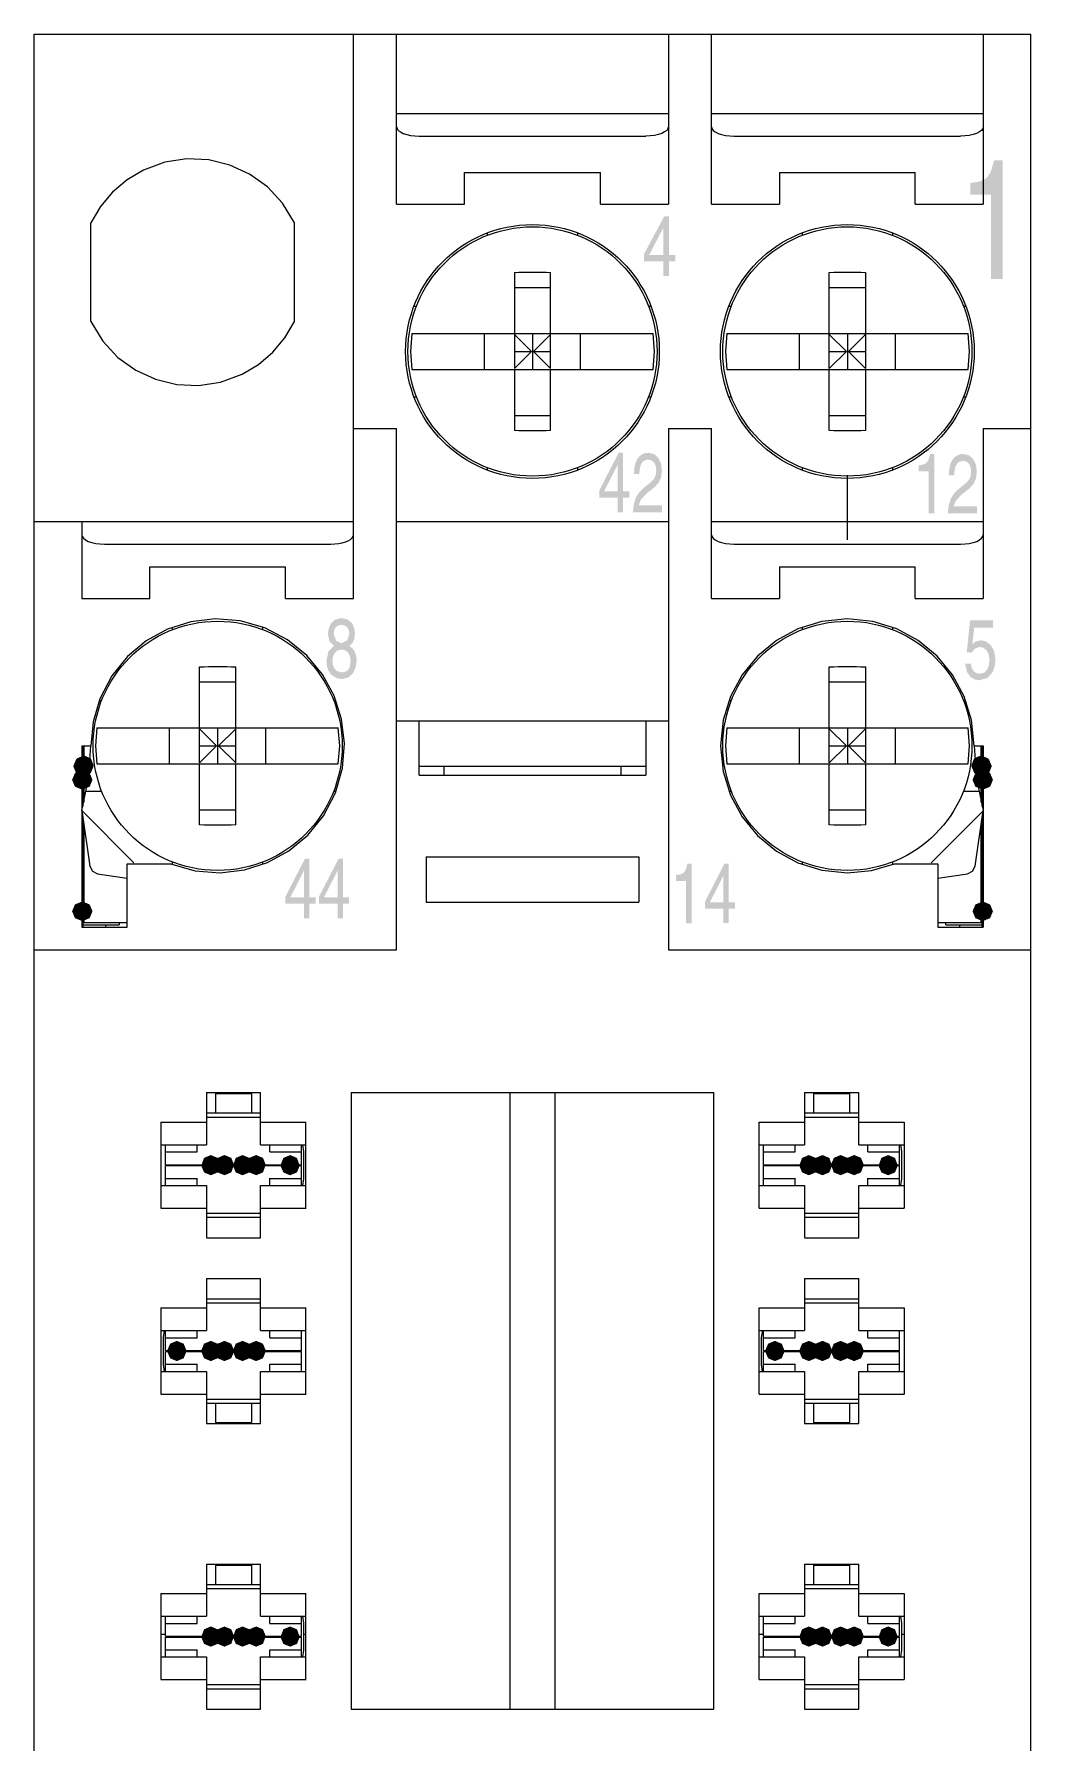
# Model space of a CAD drawing. Header units: inches. Extents: x 567.7 to 589.7, y -8.6 to 65.8.
# Drawn here: x 567.73 to 589.73, y 28.15 to 65.84 of the extents above; entities that cross this region are included whole.
import ezdxf

# ---------------------------------------------------------------- set-up
doc = ezdxf.new("R2010")
doc.units = ezdxf.units.IN
doc.header["$MEASUREMENT"] = 0

msp = doc.modelspace()

# ---------------------------------------------------------------- hatches: boundary and pattern name
h = msp.add_hatch(color=7)
h.dxf.hatch_style = 2
h.paths.add_polyline_path([(589.111, 60.437), (588.85, 60.437), (588.85, 62.298), (588.395, 62.298), (588.395, 62.558), (588.6, 62.589), (588.748, 62.659), (588.85, 62.803), (588.92, 63.058), (589.111, 63.058)])
h = msp.add_hatch(color=7)
h.paths.add_polyline_path([(581.306, 60.971), (581.619, 60.971), (581.619, 61.566)])
h.paths.add_polyline_path([(581.742, 60.828), (581.742, 60.51), (581.619, 60.51), (581.619, 60.828), (581.193, 60.828), (581.193, 60.989), (581.64, 61.821), (581.742, 61.821), (581.742, 60.971), (581.884, 60.971), (581.884, 60.828)])
h = msp.add_hatch(color=7)
h.paths.add_polyline_path([(580.314, 55.756), (580.615, 55.756), (580.615, 56.351)])
h.paths.add_polyline_path([(580.732, 55.615), (580.732, 55.295), (580.615, 55.295), (580.615, 55.615), (580.206, 55.615), (580.206, 55.775), (580.635, 56.607), (580.732, 56.607), (580.732, 55.756), (580.869, 55.756), (580.869, 55.615)])
h = msp.add_hatch(color=7)
h.dxf.hatch_style = 2
h.paths.add_polyline_path([(580.972, 56.136), (580.982, 56.279), (581.009, 56.39), (581.048, 56.473), (581.097, 56.532), (581.15, 56.57), (581.203, 56.593), (581.254, 56.604), (581.297, 56.606), (581.411, 56.579), (581.504, 56.502), (581.567, 56.379), (581.59, 56.215), (581.57, 56.062), (581.517, 55.947), (581.437, 55.856), (581.339, 55.777), (581.241, 55.702), (581.115, 55.558), (581.08, 55.45), (581.59, 55.45), (581.59, 55.296), (580.949, 55.296), (580.968, 55.477), (581.014, 55.619), (581.082, 55.729), (581.168, 55.815), (581.293, 55.917), (581.362, 55.974), (581.416, 56.035), (581.452, 56.113), (581.464, 56.222), (581.455, 56.303), (581.423, 56.38), (581.366, 56.436), (581.279, 56.459), (581.175, 56.421), (581.119, 56.332), (581.096, 56.225), (581.09, 56.136)])
h = msp.add_hatch(color=7)
h.dxf.hatch_style = 2
h.paths.add_polyline_path([(587.601, 55.27), (587.476, 55.27), (587.476, 56.2), (587.258, 56.2), (587.258, 56.33), (587.356, 56.346), (587.427, 56.381), (587.476, 56.453), (587.509, 56.581), (587.601, 56.581)])
h = msp.add_hatch(color=7)
h.dxf.hatch_style = 2
h.paths.add_polyline_path([(587.923, 56.11), (587.933, 56.253), (587.959, 56.364), (587.999, 56.447), (588.047, 56.506), (588.1, 56.544), (588.154, 56.567), (588.204, 56.578), (588.248, 56.58), (588.362, 56.553), (588.455, 56.476), (588.518, 56.353), (588.541, 56.188), (588.521, 56.036), (588.468, 55.921), (588.388, 55.83), (588.29, 55.751), (588.193, 55.675), (588.066, 55.532), (588.031, 55.424), (588.541, 55.424), (588.541, 55.27), (587.899, 55.27), (587.919, 55.451), (587.965, 55.593), (588.033, 55.703), (588.119, 55.789), (588.243, 55.891), (588.312, 55.948), (588.367, 56.009), (588.402, 56.087), (588.415, 56.195), (588.406, 56.277), (588.374, 56.353), (588.317, 56.41), (588.23, 56.433), (588.126, 56.395), (588.07, 56.306), (588.047, 56.199), (588.041, 56.11)])
h = msp.add_hatch(color=7)
h.paths.add_polyline_path([(574.689, 52.617), (574.681, 52.682), (574.651, 52.745), (574.595, 52.793), (574.507, 52.813), (574.426, 52.792), (574.377, 52.741), (574.352, 52.675), (574.345, 52.607), (574.397, 52.46), (574.516, 52.406), (574.642, 52.467)])
h.paths.add_polyline_path([(574.316, 52.022), (574.325, 51.938), (574.356, 51.853), (574.42, 51.788), (574.524, 51.762), (574.592, 51.771), (574.655, 51.808), (574.701, 51.884), (574.719, 52.01), (574.703, 52.124), (574.659, 52.203), (574.595, 52.25), (574.516, 52.265), (574.427, 52.244), (574.365, 52.189), (574.328, 52.111)])
h.paths.add_polyline_path([(574.69, 52.347), (574.771, 52.279), (574.82, 52.196), (574.844, 52.109), (574.85, 52.028), (574.831, 51.875), (574.771, 51.742), (574.668, 51.649), (574.52, 51.614), (574.411, 51.633), (574.285, 51.714), (574.227, 51.799), (574.197, 51.886), (574.186, 51.965), (574.185, 52.026), (574.229, 52.224), (574.351, 52.345), (574.253, 52.442), (574.218, 52.6), (574.231, 52.714), (574.278, 52.831), (574.369, 52.923), (574.514, 52.96), (574.652, 52.929), (574.745, 52.849), (574.798, 52.74), (574.814, 52.622), (574.801, 52.504), (574.768, 52.425), (574.728, 52.376)])
h = msp.add_hatch(color=7)
h.dxf.hatch_style = 2
h.paths.add_polyline_path([(588.441, 52.387), (588.519, 52.444), (588.63, 52.47), (588.747, 52.442), (588.85, 52.361), (588.923, 52.23), (588.951, 52.05), (588.939, 51.917), (588.889, 51.765), (588.781, 51.641), (588.597, 51.589), (588.497, 51.604), (588.4, 51.66), (588.323, 51.771), (588.282, 51.951), (588.408, 51.951), (588.43, 51.852), (588.475, 51.784), (588.538, 51.744), (588.615, 51.731), (588.7, 51.755), (588.765, 51.82), (588.806, 51.915), (588.82, 52.031), (588.803, 52.156), (588.757, 52.247), (588.688, 52.303), (588.604, 52.322), (588.504, 52.289), (588.423, 52.197), (588.318, 52.205), (588.391, 52.908), (588.896, 52.908), (588.896, 52.747), (588.483, 52.747)])
h = msp.add_hatch(color=7)
h.dxf.hatch_style = 2
h.paths.add_polyline_path([(568.958, 49.54), (568.807, 49.478), (568.657, 49.54), (568.594, 49.691), (568.657, 49.842), (568.682, 49.867), (568.832, 49.929), (568.983, 49.867), (569.045, 49.716), (568.983, 49.565)])
h = msp.add_hatch(color=7)
h.dxf.hatch_style = 2
h.paths.add_polyline_path([(568.807, 49.478), (568.657, 49.54), (568.594, 49.691), (568.657, 49.841), (568.807, 49.904), (568.832, 49.904), (568.983, 49.841), (569.045, 49.691), (568.983, 49.54), (568.832, 49.478)])
h = msp.add_hatch(color=7)
h.dxf.hatch_style = 2
h.paths.add_polyline_path([(588.482, 49.565), (588.42, 49.716), (588.482, 49.867), (588.633, 49.929), (588.784, 49.867), (588.809, 49.842), (588.871, 49.691), (588.809, 49.54), (588.658, 49.478), (588.507, 49.54)])
h = msp.add_hatch(color=7)
h.dxf.hatch_style = 2
h.paths.add_polyline_path([(588.633, 49.478), (588.483, 49.54), (588.42, 49.691), (588.483, 49.841), (588.633, 49.904), (588.658, 49.904), (588.809, 49.841), (588.871, 49.691), (588.809, 49.54), (588.658, 49.478)])
h = msp.add_hatch(color=7)
h.dxf.hatch_style = 2
h.paths.add_polyline_path([(568.782, 49.178), (568.632, 49.24), (568.569, 49.391), (568.632, 49.541), (568.782, 49.604), (568.807, 49.604), (568.958, 49.541), (569.02, 49.391), (568.958, 49.24), (568.807, 49.178)])
h = msp.add_hatch(color=7)
h.dxf.hatch_style = 2
h.paths.add_polyline_path([(588.658, 49.178), (588.508, 49.24), (588.445, 49.391), (588.508, 49.541), (588.658, 49.604), (588.683, 49.604), (588.834, 49.541), (588.896, 49.391), (588.834, 49.24), (588.683, 49.178)])
h = msp.add_hatch(color=7)
h.paths.add_polyline_path([(573.388, 46.799), (573.689, 46.799), (573.689, 47.394)])
h.paths.add_polyline_path([(573.806, 46.658), (573.806, 46.339), (573.689, 46.339), (573.689, 46.658), (573.28, 46.658), (573.28, 46.817), (573.709, 47.649), (573.806, 47.649), (573.806, 46.799), (573.943, 46.799), (573.943, 46.658)])
h = msp.add_hatch(color=7)
h.paths.add_polyline_path([(574.13, 46.799), (574.431, 46.799), (574.431, 47.394)])
h.paths.add_polyline_path([(574.548, 46.658), (574.548, 46.339), (574.431, 46.339), (574.431, 46.658), (574.022, 46.658), (574.022, 46.817), (574.451, 47.649), (574.548, 47.649), (574.548, 46.799), (574.685, 46.799), (574.685, 46.658)])
h = msp.add_hatch(color=7)
h.dxf.hatch_style = 2
h.paths.add_polyline_path([(582.244, 46.228), (582.118, 46.228), (582.118, 47.159), (581.9, 47.159), (581.9, 47.289), (581.998, 47.305), (582.069, 47.34), (582.118, 47.412), (582.152, 47.539), (582.244, 47.539)])
h = msp.add_hatch(color=7)
h.paths.add_polyline_path([(582.648, 46.689), (582.948, 46.689), (582.948, 47.284)])
h.paths.add_polyline_path([(583.066, 46.547), (583.066, 46.229), (582.948, 46.229), (582.948, 46.547), (582.54, 46.547), (582.54, 46.707), (582.969, 47.539), (583.066, 47.539), (583.066, 46.689), (583.203, 46.689), (583.203, 46.547)])
h = msp.add_hatch(color=7)
h.dxf.hatch_style = 2
h.paths.add_polyline_path([(568.782, 46.278), (568.632, 46.34), (568.569, 46.491), (568.632, 46.641), (568.782, 46.704), (568.807, 46.704), (568.958, 46.641), (569.02, 46.491), (568.958, 46.34), (568.807, 46.278)])
h = msp.add_hatch(color=7)
h.dxf.hatch_style = 2
h.paths.add_polyline_path([(588.658, 46.278), (588.508, 46.34), (588.445, 46.491), (588.508, 46.641), (588.658, 46.704), (588.683, 46.704), (588.834, 46.641), (588.896, 46.491), (588.834, 46.34), (588.683, 46.278)])
h = msp.add_hatch(color=7)
h.dxf.hatch_style = 2
h.paths.add_polyline_path([(571.845, 40.88), (571.783, 40.73), (571.632, 40.667), (571.482, 40.73), (571.419, 40.88), (571.482, 41.05), (571.632, 41.113), (571.783, 41.05)])
h = msp.add_hatch(color=7)
h.dxf.hatch_style = 2
h.paths.add_polyline_path([(571.72, 40.9), (571.782, 41.051), (571.933, 41.114), (572.083, 41.051), (572.146, 40.9), (572.083, 40.73), (571.933, 40.668), (571.782, 40.73)])
h = msp.add_hatch(color=7)
h.dxf.hatch_style = 2
h.paths.add_polyline_path([(572.545, 40.88), (572.483, 40.73), (572.332, 40.667), (572.182, 40.73), (572.119, 40.88), (572.182, 41.05), (572.332, 41.113), (572.483, 41.05)])
h = msp.add_hatch(color=7)
h.dxf.hatch_style = 2
h.paths.add_polyline_path([(572.419, 40.9), (572.482, 41.051), (572.632, 41.114), (572.783, 41.051), (572.845, 40.9), (572.783, 40.73), (572.632, 40.668), (572.482, 40.73)])
h = msp.add_hatch(color=7)
h.dxf.hatch_style = 2
h.paths.add_polyline_path([(573.595, 40.88), (573.533, 40.73), (573.382, 40.667), (573.232, 40.73), (573.169, 40.88), (573.232, 41.05), (573.382, 41.113), (573.533, 41.05)])
h = msp.add_hatch(color=7)
h.dxf.hatch_style = 2
h.paths.add_polyline_path([(585.046, 40.88), (584.984, 40.73), (584.833, 40.667), (584.682, 40.73), (584.62, 40.88), (584.682, 41.05), (584.833, 41.113), (584.984, 41.05)])
h = msp.add_hatch(color=7)
h.dxf.hatch_style = 2
h.paths.add_polyline_path([(585.346, 40.88), (585.284, 40.73), (585.133, 40.667), (584.983, 40.73), (584.92, 40.88), (584.983, 41.05), (585.133, 41.113), (585.284, 41.05)])
h = msp.add_hatch(color=7)
h.dxf.hatch_style = 2
h.paths.add_polyline_path([(585.32, 40.9), (585.383, 41.051), (585.533, 41.114), (585.684, 41.051), (585.746, 40.9), (585.684, 40.73), (585.533, 40.668), (585.383, 40.73)])
h = msp.add_hatch(color=7)
h.dxf.hatch_style = 2
h.paths.add_polyline_path([(585.62, 40.9), (585.683, 41.051), (585.833, 41.114), (585.984, 41.051), (586.046, 40.9), (585.984, 40.73), (585.833, 40.668), (585.683, 40.73)])
h = msp.add_hatch(color=7)
h.dxf.hatch_style = 2
h.paths.add_polyline_path([(586.796, 40.88), (586.734, 40.73), (586.583, 40.667), (586.433, 40.73), (586.37, 40.88), (586.433, 41.05), (586.583, 41.113), (586.734, 41.05)])
h = msp.add_hatch(color=7)
h.dxf.hatch_style = 2
h.paths.add_polyline_path([(570.669, 36.801), (570.732, 36.951), (570.882, 37.014), (571.033, 36.951), (571.095, 36.801), (571.095, 36.78), (571.033, 36.629), (570.882, 36.567), (570.732, 36.629), (570.669, 36.78)])
h = msp.add_hatch(color=7)
h.dxf.hatch_style = 2
h.paths.add_polyline_path([(571.845, 36.78), (571.783, 36.63), (571.632, 36.567), (571.482, 36.63), (571.419, 36.78), (571.419, 36.801), (571.482, 36.952), (571.632, 37.014), (571.783, 36.952), (571.845, 36.801)])
h = msp.add_hatch(color=7)
h.dxf.hatch_style = 2
h.paths.add_polyline_path([(571.72, 36.801), (571.782, 36.951), (571.933, 37.014), (572.083, 36.951), (572.146, 36.801), (572.146, 36.78), (572.083, 36.629), (571.933, 36.567), (571.782, 36.629), (571.72, 36.78)])
h = msp.add_hatch(color=7)
h.dxf.hatch_style = 2
h.paths.add_polyline_path([(572.545, 36.78), (572.483, 36.63), (572.332, 36.567), (572.182, 36.63), (572.119, 36.78), (572.119, 36.801), (572.182, 36.952), (572.332, 37.014), (572.483, 36.952), (572.545, 36.801)])
h = msp.add_hatch(color=7)
h.dxf.hatch_style = 2
h.paths.add_polyline_path([(572.419, 36.801), (572.482, 36.951), (572.632, 37.014), (572.783, 36.951), (572.845, 36.801), (572.845, 36.78), (572.783, 36.629), (572.632, 36.567), (572.482, 36.629), (572.419, 36.78)])
h = msp.add_hatch(color=7)
h.dxf.hatch_style = 2
h.paths.add_polyline_path([(583.869, 36.801), (583.932, 36.951), (584.082, 37.014), (584.233, 36.951), (584.296, 36.801), (584.296, 36.78), (584.233, 36.629), (584.082, 36.567), (583.932, 36.629), (583.869, 36.78)])
h = msp.add_hatch(color=7)
h.dxf.hatch_style = 2
h.paths.add_polyline_path([(585.046, 36.78), (584.984, 36.63), (584.833, 36.567), (584.682, 36.63), (584.62, 36.78), (584.62, 36.801), (584.682, 36.952), (584.833, 37.014), (584.984, 36.952), (585.046, 36.801)])
h = msp.add_hatch(color=7)
h.dxf.hatch_style = 2
h.paths.add_polyline_path([(585.346, 36.78), (585.284, 36.63), (585.133, 36.567), (584.983, 36.63), (584.92, 36.78), (584.92, 36.801), (584.983, 36.952), (585.133, 37.014), (585.284, 36.952), (585.346, 36.801)])
h = msp.add_hatch(color=7)
h.dxf.hatch_style = 2
h.paths.add_polyline_path([(585.32, 36.801), (585.383, 36.951), (585.533, 37.014), (585.684, 36.951), (585.746, 36.801), (585.746, 36.78), (585.684, 36.629), (585.533, 36.567), (585.383, 36.629), (585.32, 36.78)])
h = msp.add_hatch(color=7)
h.dxf.hatch_style = 2
h.paths.add_polyline_path([(585.62, 36.801), (585.683, 36.951), (585.833, 37.014), (585.984, 36.951), (586.046, 36.801), (586.046, 36.78), (585.984, 36.629), (585.833, 36.567), (585.683, 36.629), (585.62, 36.78)])
h = msp.add_hatch(color=7)
h.dxf.hatch_style = 2
h.paths.add_polyline_path([(571.845, 30.48), (571.783, 30.329), (571.632, 30.267), (571.482, 30.329), (571.419, 30.48), (571.482, 30.65), (571.632, 30.713), (571.783, 30.65)])
h = msp.add_hatch(color=7)
h.dxf.hatch_style = 2
h.paths.add_polyline_path([(571.72, 30.5), (571.782, 30.651), (571.933, 30.713), (572.083, 30.651), (572.146, 30.5), (572.083, 30.33), (571.933, 30.267), (571.782, 30.33)])
h = msp.add_hatch(color=7)
h.dxf.hatch_style = 2
h.paths.add_polyline_path([(572.545, 30.48), (572.483, 30.329), (572.332, 30.267), (572.182, 30.329), (572.119, 30.48), (572.182, 30.65), (572.332, 30.713), (572.483, 30.65)])
h = msp.add_hatch(color=7)
h.dxf.hatch_style = 2
h.paths.add_polyline_path([(572.419, 30.5), (572.482, 30.651), (572.632, 30.713), (572.783, 30.651), (572.845, 30.5), (572.783, 30.33), (572.632, 30.267), (572.482, 30.33)])
h = msp.add_hatch(color=7)
h.dxf.hatch_style = 2
h.paths.add_polyline_path([(573.595, 30.48), (573.533, 30.329), (573.382, 30.267), (573.232, 30.329), (573.169, 30.48), (573.232, 30.65), (573.382, 30.713), (573.533, 30.65)])
h = msp.add_hatch(color=7)
h.dxf.hatch_style = 2
h.paths.add_polyline_path([(585.046, 30.48), (584.984, 30.329), (584.833, 30.267), (584.682, 30.329), (584.62, 30.48), (584.682, 30.65), (584.833, 30.713), (584.984, 30.65)])
h = msp.add_hatch(color=7)
h.dxf.hatch_style = 2
h.paths.add_polyline_path([(585.346, 30.48), (585.284, 30.329), (585.133, 30.267), (584.983, 30.329), (584.92, 30.48), (584.983, 30.65), (585.133, 30.713), (585.284, 30.65)])
h = msp.add_hatch(color=7)
h.dxf.hatch_style = 2
h.paths.add_polyline_path([(585.32, 30.5), (585.383, 30.651), (585.533, 30.713), (585.684, 30.651), (585.746, 30.5), (585.684, 30.33), (585.533, 30.267), (585.383, 30.33)])
h = msp.add_hatch(color=7)
h.dxf.hatch_style = 2
h.paths.add_polyline_path([(585.62, 30.5), (585.683, 30.651), (585.833, 30.713), (585.984, 30.651), (586.046, 30.5), (585.984, 30.33), (585.833, 30.267), (585.683, 30.33)])
h = msp.add_hatch(color=7)
h.dxf.hatch_style = 2
h.paths.add_polyline_path([(586.796, 30.48), (586.734, 30.329), (586.583, 30.267), (586.433, 30.329), (586.37, 30.48), (586.433, 30.65), (586.583, 30.713), (586.734, 30.65)])

# ---------------------------------------------------------------- linework, layer by layer
at = {"color": 7, "lineweight": 0}
for points in [[(567.732, 65.841), (589.732, 65.841)], [(567.732, -3.661), (567.732, 65.841)], [(574.782, 53.391), (574.782, 65.841)], [(575.732, 62.091), (575.732, 65.841)], [(581.732, 65.841), (581.732, 62.091)], [(582.682, 62.091), (582.682, 65.841)], [(588.683, 65.841), (588.683, 62.091)], [(589.732, -3.661), (589.732, 65.841)], [(575.732, 64.091), (581.732, 64.091)], [(582.682, 64.091), (588.683, 64.091)], [(575.732, 63.799), (575.743, 63.758), (575.77, 63.719), (575.817, 63.684), (575.879, 63.652), (575.955, 63.626), (576.041, 63.607), (576.135, 63.596), (576.232, 63.591)], [(581.732, 63.799), (581.723, 63.758), (581.695, 63.719), (581.648, 63.684), (581.587, 63.652), (581.51, 63.626), (581.424, 63.607), (581.329, 63.596), (581.233, 63.591)], [(582.682, 63.799), (582.693, 63.758), (582.72, 63.719), (582.768, 63.684), (582.829, 63.652), (582.905, 63.626), (582.991, 63.607), (583.086, 63.596), (583.183, 63.591)], [(588.683, 63.799), (588.673, 63.758), (588.645, 63.719), (588.598, 63.684), (588.536, 63.652), (588.461, 63.626), (588.374, 63.607), (588.28, 63.596), (588.183, 63.591)], [(576.232, 63.591), (581.232, 63.591)], [(583.183, 63.591), (588.183, 63.591)], [(573.482, 61.681), (573.217, 62.112), (572.881, 62.471), (572.489, 62.753), (572.053, 62.953), (571.587, 63.067), (571.104, 63.089), (570.618, 63.015), (570.143, 62.842), (569.782, 62.628), (569.465, 62.359), (569.196, 62.041), (568.983, 61.681)], [(577.233, 62.791), (580.233, 62.791)], [(577.233, 62.091), (577.233, 62.791)], [(580.233, 62.091), (580.233, 62.791)], [(584.182, 62.791), (584.182, 62.091)], [(584.182, 62.791), (587.182, 62.791)], [(587.182, 62.091), (587.182, 62.791)], [(575.732, 62.091), (577.233, 62.091)], [(580.233, 62.091), (581.733, 62.091)], [(582.682, 62.091), (584.183, 62.091)], [(587.182, 62.091), (588.683, 62.091)], [(568.982, 59.501), (568.982, 61.68)], [(573.482, 59.501), (573.482, 61.68)], [(577.732, 61.456), (577.732, 61.404)], [(579.732, 61.403), (579.732, 61.456)], [(584.683, 61.456), (584.683, 61.404)], [(586.683, 61.403), (586.683, 61.456)], [(578.332, 60.586), (578.432, 60.589), (578.532, 60.59), (578.633, 60.591), (578.732, 60.591), (578.833, 60.591), (578.932, 60.59), (579.032, 60.589), (579.132, 60.586)], [(578.332, 60.586), (578.332, 59.241)], [(579.132, 59.241), (579.132, 60.586)], [(585.283, 60.586), (585.383, 60.589), (585.482, 60.59), (585.583, 60.591), (585.682, 60.591), (585.783, 60.591), (585.883, 60.59), (585.983, 60.589), (586.083, 60.586)], [(585.283, 59.241), (585.283, 60.586)], [(586.083, 60.586), (586.083, 59.241)], [(578.332, 60.252), (579.132, 60.252)], [(585.283, 60.252), (586.083, 60.252)], [(576.117, 59.841), (576.17, 59.841)], [(581.294, 59.841), (581.349, 59.841)], [(583.067, 59.841), (583.12, 59.841)], [(588.245, 59.841), (588.297, 59.841)], [(568.982, 59.501), (569.248, 59.07), (569.583, 58.711), (569.976, 58.429), (570.412, 58.229), (570.878, 58.116), (571.361, 58.093), (571.846, 58.167), (572.322, 58.341), (572.682, 58.555), (573, 58.823), (573.269, 59.141), (573.482, 59.501)], [(576.069, 59.241), (576.039, 58.841), (576.069, 58.441)], [(576.069, 59.241), (581.396, 59.241)], [(577.671, 58.441), (577.671, 59.241)], [(578.332, 59.219), (578.332, 58.464)], [(578.332, 59.219), (578.71, 58.842)], [(578.732, 59.241), (578.732, 58.441)], [(578.755, 58.841), (579.132, 59.218)], [(579.132, 58.463), (579.132, 59.218)], [(579.793, 58.441), (579.793, 59.241)], [(581.396, 58.441), (581.426, 58.841), (581.396, 59.241)], [(583.019, 59.241), (582.989, 58.841), (583.019, 58.441)], [(583.019, 59.241), (588.346, 59.241)], [(584.622, 59.241), (584.622, 58.441)], [(585.283, 59.219), (585.66, 58.842)], [(585.283, 58.463), (585.283, 59.218)], [(585.682, 59.241), (585.682, 58.441)], [(585.705, 58.841), (586.083, 59.218)], [(586.083, 59.219), (586.083, 58.464)], [(586.744, 58.441), (586.744, 59.241)], [(588.346, 58.441), (588.377, 58.841), (588.346, 59.241)], [(578.332, 58.841), (578.71, 58.841)], [(578.332, 58.463), (578.71, 58.841)], [(578.755, 58.841), (579.132, 58.463)], [(578.755, 58.841), (579.132, 58.841)], [(585.283, 58.841), (585.66, 58.841)], [(585.283, 58.463), (585.66, 58.841)], [(585.705, 58.841), (586.083, 58.463)], [(585.705, 58.841), (586.083, 58.841)], [(576.069, 58.441), (581.396, 58.441)], [(578.332, 58.441), (578.332, 57.096)], [(579.132, 57.097), (579.132, 58.44)], [(583.019, 58.441), (588.346, 58.441)], [(585.283, 57.097), (585.283, 58.44)], [(586.083, 58.441), (586.083, 57.096)], [(576.117, 57.841), (576.17, 57.841)], [(581.294, 57.841), (581.349, 57.841)], [(583.067, 57.841), (583.12, 57.841)], [(588.245, 57.841), (588.297, 57.841)], [(578.332, 57.43), (579.132, 57.43)], [(585.283, 57.43), (586.083, 57.43)], [(574.782, 57.141), (575.732, 57.141)], [(575.732, 45.641), (575.732, 57.141)], [(579.132, 57.097), (579.032, 57.094), (578.933, 57.092), (578.833, 57.092), (578.732, 57.092), (578.632, 57.092), (578.533, 57.092), (578.433, 57.094), (578.333, 57.097)], [(581.732, 57.141), (582.682, 57.141)], [(581.732, 57.141), (581.732, 45.64)], [(582.682, 53.391), (582.682, 57.141)], [(586.083, 57.097), (585.983, 57.094), (585.883, 57.092), (585.783, 57.092), (585.682, 57.092), (585.583, 57.092), (585.483, 57.092), (585.384, 57.094), (585.284, 57.097)], [(588.683, 57.141), (589.732, 57.141)], [(588.683, 57.141), (588.683, 53.391)], [(577.732, 56.28), (577.732, 56.226)], [(579.732, 56.226), (579.732, 56.28)], [(584.683, 56.28), (584.683, 56.226)], [(586.683, 56.226), (586.683, 56.28)], [(585.682, 54.686), (585.682, 56.113)], [(567.732, 55.091), (574.783, 55.091)], [(568.782, 55.091), (568.782, 53.391)], [(575.732, 55.091), (581.732, 55.091)], [(582.682, 55.091), (588.683, 55.091)], [(568.782, 54.798), (568.792, 54.758), (568.82, 54.72), (568.867, 54.684), (568.928, 54.652), (569.005, 54.625), (569.092, 54.607), (569.185, 54.595), (569.282, 54.591)], [(574.282, 54.591), (574.37, 54.594), (574.454, 54.603), (574.533, 54.619), (574.604, 54.639), (574.666, 54.665), (574.716, 54.695), (574.752, 54.727), (574.775, 54.762), (574.782, 54.798)], [(582.682, 54.798), (582.693, 54.758), (582.72, 54.72), (582.768, 54.684), (582.829, 54.652), (582.905, 54.625), (582.991, 54.607), (583.086, 54.595), (583.183, 54.591)], [(588.183, 54.591), (588.28, 54.595), (588.374, 54.606), (588.46, 54.626), (588.537, 54.651), (588.598, 54.683), (588.645, 54.719), (588.673, 54.758), (588.683, 54.798)], [(569.282, 54.591), (574.282, 54.591)], [(583.183, 54.591), (588.183, 54.591)], [(570.282, 53.391), (570.282, 54.091)], [(570.282, 54.091), (573.282, 54.091)], [(573.282, 53.391), (573.282, 54.091)], [(584.182, 54.091), (584.182, 53.392)], [(584.182, 54.091), (587.182, 54.091)], [(587.182, 53.391), (587.182, 54.091)], [(568.782, 53.391), (570.283, 53.391)], [(573.282, 53.391), (574.783, 53.391)], [(582.682, 53.391), (584.183, 53.391)], [(587.182, 53.391), (588.683, 53.391)], [(570.743, 47.541), (571.288, 47.384), (571.837, 47.341), (572.374, 47.404), (572.886, 47.568), (573.357, 47.826), (573.774, 48.171), (574.121, 48.599), (574.384, 49.102), (574.54, 49.647), (574.583, 50.195), (574.519, 50.733), (574.355, 51.245), (574.097, 51.716), (573.752, 52.132), (573.324, 52.478), (572.822, 52.741), (572.277, 52.898), (571.728, 52.941), (571.191, 52.878), (570.679, 52.715), (570.208, 52.457), (569.791, 52.111), (569.445, 51.683), (569.182, 51.18), (569.033, 50.67), (568.982, 50.141)], [(588.483, 50.141), (588.426, 50.705), (588.263, 51.231), (588.005, 51.706), (587.663, 52.121), (587.248, 52.463), (586.772, 52.721), (586.247, 52.884), (585.682, 52.941), (585.118, 52.884), (584.592, 52.721), (584.117, 52.463), (583.702, 52.121), (583.36, 51.706), (583.102, 51.231), (582.939, 50.705), (582.882, 50.141), (582.939, 49.577), (583.102, 49.051), (583.36, 48.576), (583.702, 48.161), (584.117, 47.819), (584.592, 47.56), (585.118, 47.397), (585.682, 47.34), (586.212, 47.391), (586.722, 47.541)], [(570.782, 52.756), (570.782, 52.704)], [(572.782, 52.703), (572.782, 52.756)], [(584.683, 52.756), (584.683, 52.704)], [(586.683, 52.703), (586.683, 52.756)], [(571.382, 51.886), (571.482, 51.887), (571.582, 51.889), (571.682, 51.891), (571.782, 51.891), (571.882, 51.891), (571.983, 51.889), (572.082, 51.887), (572.182, 51.886)], [(571.382, 50.541), (571.382, 51.886)], [(572.182, 50.541), (572.182, 51.886)], [(585.283, 51.886), (585.383, 51.887), (585.482, 51.889), (585.583, 51.891), (585.682, 51.891), (585.783, 51.891), (585.883, 51.889), (585.983, 51.887), (586.083, 51.886)], [(585.283, 50.541), (585.283, 51.886)], [(586.083, 51.886), (586.083, 50.541)], [(571.382, 51.552), (572.182, 51.552)], [(585.283, 51.552), (586.083, 51.552)], [(569.167, 51.141), (569.221, 51.141)], [(574.344, 51.141), (574.397, 51.141)], [(583.067, 51.141), (583.12, 51.141)], [(588.245, 51.141), (588.297, 51.141)], [(569.119, 50.541), (569.089, 50.141), (569.119, 49.741)], [(569.119, 50.541), (574.446, 50.541)], [(570.721, 49.741), (570.721, 50.54)], [(571.382, 50.519), (571.76, 50.141)], [(571.382, 49.763), (571.382, 50.519)], [(571.782, 50.541), (571.782, 49.741)], [(571.805, 50.141), (572.182, 50.519)], [(572.182, 49.763), (572.182, 50.519)], [(572.843, 49.741), (572.843, 50.54)], [(574.446, 49.741), (574.476, 50.141), (574.446, 50.54)], [(575.732, 50.691), (581.732, 50.691)], [(576.232, 49.491), (576.232, 50.69)], [(581.233, 50.691), (581.233, 49.491)], [(583.019, 50.541), (582.989, 50.141), (583.019, 49.741)], [(583.019, 50.541), (588.346, 50.541)], [(584.622, 50.541), (584.622, 49.741)], [(585.283, 49.763), (585.283, 50.519)], [(585.283, 50.519), (585.66, 50.141)], [(585.682, 50.541), (585.682, 49.741)], [(585.705, 50.141), (586.083, 50.519)], [(586.083, 50.519), (586.083, 49.763)], [(586.744, 49.741), (586.744, 50.54)], [(588.346, 49.741), (588.377, 50.141), (588.346, 50.54)], [(568.782, 48.713), (568.932, 49.42), (568.982, 50.141)], [(568.782, 50.141), (568.782, 46.141)], [(568.782, 50.141), (568.982, 50.141)], [(568.807, 50.141), (568.807, 48.803)], [(568.832, 50.141), (568.832, 48.9)], [(571.382, 49.763), (571.76, 50.141)], [(571.382, 50.141), (571.76, 50.141)], [(571.805, 50.141), (572.182, 50.141)], [(571.805, 50.141), (572.182, 49.763)], [(585.283, 50.141), (585.66, 50.141)], [(585.283, 49.763), (585.66, 50.141)], [(585.705, 50.141), (586.083, 49.763)], [(585.705, 50.141), (586.083, 50.141)], [(588.483, 50.141), (588.533, 49.42), (588.683, 48.713)], [(588.483, 50.141), (588.683, 50.141)], [(588.633, 48.901), (588.633, 50.142)], [(588.658, 48.803), (588.658, 50.141)], [(588.683, 50.141), (588.683, 46.141)], [(569.119, 49.741), (574.446, 49.741)], [(571.382, 48.396), (571.382, 49.741)], [(572.182, 48.396), (572.182, 49.741)], [(576.232, 49.691), (581.232, 49.691)], [(576.232, 49.491), (581.232, 49.491)], [(576.782, 49.491), (576.782, 49.69)], [(580.682, 49.691), (580.682, 49.491)], [(583.019, 49.741), (588.346, 49.741)], [(585.283, 48.396), (585.283, 49.741)], [(586.083, 49.741), (586.083, 48.396)], [(568.885, 49.141), (569.221, 49.141)], [(574.344, 49.141), (574.397, 49.141)], [(583.067, 49.141), (583.12, 49.141)], [(588.245, 49.141), (588.58, 49.141)], [(568.782, 48.713), (569.935, 47.56)], [(568.782, 48.713), (568.96, 47.488)], [(571.382, 48.73), (572.182, 48.73)], [(585.283, 48.73), (586.083, 48.73)], [(587.531, 47.56), (588.684, 48.712)], [(588.504, 47.488), (588.683, 48.713)], [(568.807, 48.541), (568.807, 46.141)], [(568.832, 48.37), (568.832, 46.24)], [(572.182, 48.396), (572.082, 48.393), (571.983, 48.392), (571.882, 48.392), (571.782, 48.391), (571.682, 48.392), (571.583, 48.392), (571.483, 48.393), (571.383, 48.396)], [(586.083, 48.396), (585.983, 48.393), (585.883, 48.392), (585.783, 48.392), (585.682, 48.391), (585.583, 48.392), (585.483, 48.392), (585.384, 48.393), (585.284, 48.396)], [(588.633, 46.241), (588.633, 48.37)], [(588.658, 46.141), (588.658, 48.541)], [(569.782, 46.141), (569.782, 47.541)], [(569.782, 47.541), (570.743, 47.541)], [(570.782, 47.579), (570.782, 47.525)], [(572.782, 47.525), (572.782, 47.579)], [(576.382, 47.691), (581.082, 47.691)], [(576.382, 47.691), (576.382, 46.69)], [(581.082, 47.691), (581.082, 46.69)], [(584.683, 47.579), (584.683, 47.525)], [(586.683, 47.525), (586.683, 47.579)], [(586.722, 47.541), (587.683, 47.541)], [(587.683, 47.541), (587.683, 46.14)], [(568.961, 47.488), (569.017, 47.376), (569.13, 47.319)], [(569.13, 47.32), (569.783, 47.224)], [(587.682, 47.224), (588.336, 47.319)], [(588.336, 47.32), (588.448, 47.376), (588.503, 47.489)], [(576.382, 46.691), (581.082, 46.691)], [(568.782, 46.141), (569.783, 46.141)], [(568.807, 46.191), (569.607, 46.191)], [(568.832, 46.241), (569.782, 46.241)], [(569.307, 46.191), (569.307, 46.14)], [(569.607, 46.241), (569.607, 46.19)], [(587.683, 46.241), (588.633, 46.241)], [(587.683, 46.141), (588.683, 46.141)], [(587.858, 46.191), (587.858, 46.241)], [(587.858, 46.191), (588.658, 46.191)], [(588.158, 46.191), (588.158, 46.14)], [(567.732, 45.641), (575.732, 45.641)], [(581.732, 45.641), (589.732, 45.641)], [(571.533, 42.491), (572.732, 42.491)], [(571.533, 42.491), (571.533, 41.341)], [(571.732, 42.47), (571.732, 42.04)], [(571.732, 42.47), (572.532, 42.47)], [(572.533, 42.47), (572.533, 42.04)], [(572.732, 41.341), (572.732, 42.491)], [(574.732, 42.491), (582.733, 42.491)], [(574.732, 42.491), (574.732, 28.891)], [(578.232, 42.491), (578.232, 28.891)], [(579.232, 28.89), (579.232, 42.49)], [(582.733, 28.89), (582.733, 42.49)], [(584.733, 42.491), (584.733, 41.341)], [(584.733, 42.491), (585.933, 42.491)], [(584.933, 42.47), (585.732, 42.47)], [(584.933, 42.47), (584.933, 42.04)], [(585.732, 42.47), (585.732, 42.04)], [(585.933, 41.341), (585.933, 42.491)], [(571.533, 42.041), (572.732, 42.041)], [(571.533, 41.951), (572.732, 41.951)], [(584.733, 42.041), (585.933, 42.041)], [(584.733, 41.951), (585.933, 41.951)], [(570.532, 41.841), (570.532, 39.94)], [(570.532, 41.841), (571.533, 41.841)], [(572.732, 41.841), (573.733, 41.841)], [(573.732, 39.941), (573.732, 41.841)], [(583.733, 39.941), (583.733, 41.841)], [(583.733, 41.841), (584.733, 41.841)], [(585.933, 41.841), (586.933, 41.841)], [(586.933, 41.841), (586.933, 39.94)], [(570.532, 41.341), (571.533, 41.341)], [(570.632, 40.9), (570.632, 41.341)], [(570.632, 41.183), (571.333, 41.183)], [(571.333, 41.183), (571.333, 41.341)], [(572.732, 41.341), (573.733, 41.341)], [(572.932, 41.183), (572.932, 41.341)], [(572.932, 41.183), (573.632, 41.183)], [(573.632, 40.9), (573.632, 41.341)], [(573.682, 41.19), (573.66, 41.341)], [(573.682, 40.59), (573.682, 41.19)], [(583.733, 41.341), (584.733, 41.341)], [(583.832, 40.9), (583.832, 41.341)], [(583.832, 41.183), (584.532, 41.183)], [(584.532, 41.183), (584.532, 41.341)], [(585.933, 41.341), (586.933, 41.341)], [(586.133, 41.183), (586.133, 41.341)], [(586.133, 41.183), (586.833, 41.183)], [(586.833, 40.9), (586.833, 41.341)], [(586.883, 41.19), (586.86, 41.341)], [(586.883, 40.59), (586.883, 41.19)], [(570.632, 40.9), (573.632, 40.9)], [(570.632, 40.88), (573.632, 40.88)], [(570.632, 40.441), (570.632, 40.88)], [(573.632, 40.441), (573.632, 40.88)], [(583.832, 40.9), (586.834, 40.9)], [(583.832, 40.88), (586.834, 40.88)], [(583.832, 40.441), (583.832, 40.88)], [(586.833, 40.441), (586.833, 40.88)], [(570.532, 40.441), (571.533, 40.441)], [(570.632, 40.599), (571.333, 40.599)], [(571.333, 40.441), (571.333, 40.6)], [(571.533, 40.441), (571.533, 39.291)], [(572.732, 40.441), (573.733, 40.441)], [(572.732, 39.29), (572.732, 40.441)], [(572.932, 40.441), (572.932, 40.6)], [(572.932, 40.599), (573.632, 40.599)], [(573.66, 40.441), (573.682, 40.59)], [(583.733, 40.441), (584.733, 40.441)], [(583.832, 40.599), (584.532, 40.599)], [(584.532, 40.441), (584.532, 40.6)], [(584.733, 40.441), (584.733, 39.291)], [(585.933, 40.441), (586.933, 40.441)], [(585.933, 39.29), (585.933, 40.441)], [(586.133, 40.441), (586.133, 40.6)], [(586.133, 40.599), (586.833, 40.599)], [(586.86, 40.441), (586.883, 40.59)], [(570.532, 39.941), (571.533, 39.941)], [(571.533, 39.83), (572.732, 39.83)], [(571.533, 39.741), (572.732, 39.741)], [(572.732, 39.941), (573.733, 39.941)], [(583.733, 39.941), (584.733, 39.941)], [(584.733, 39.83), (585.933, 39.83)], [(584.733, 39.741), (585.933, 39.741)], [(585.933, 39.941), (586.933, 39.941)], [(571.533, 39.29), (572.732, 39.29)], [(584.733, 39.29), (585.933, 39.29)], [(571.533, 38.39), (572.732, 38.39)], [(571.533, 38.39), (571.533, 37.24)], [(572.732, 37.24), (572.732, 38.391)], [(584.733, 38.39), (585.933, 38.39)], [(584.733, 38.39), (584.733, 37.24)], [(585.933, 37.24), (585.933, 38.391)], [(570.532, 37.74), (571.533, 37.74)], [(570.532, 37.74), (570.532, 35.84)], [(571.533, 37.94), (572.732, 37.94)], [(571.533, 37.85), (572.732, 37.85)], [(572.732, 37.74), (573.733, 37.74)], [(573.732, 35.84), (573.732, 37.741)], [(583.733, 35.84), (583.733, 37.741)], [(583.733, 37.74), (584.733, 37.74)], [(584.733, 37.94), (585.933, 37.94)], [(584.733, 37.85), (585.933, 37.85)], [(585.933, 37.74), (586.933, 37.74)], [(586.933, 37.74), (586.933, 35.84)], [(570.532, 37.24), (571.533, 37.24)], [(570.605, 37.24), (570.582, 37.09)], [(570.582, 37.09), (570.582, 36.491)], [(570.632, 36.801), (570.632, 37.24)], [(570.632, 37.082), (571.333, 37.082)], [(571.333, 37.082), (571.333, 37.241)], [(572.732, 37.24), (573.733, 37.24)], [(572.932, 37.082), (572.932, 37.241)], [(572.932, 37.082), (573.632, 37.082)], [(573.632, 36.801), (573.632, 37.24)], [(583.733, 37.24), (584.733, 37.24)], [(583.806, 37.24), (583.783, 37.09)], [(583.783, 37.09), (583.783, 36.491)], [(583.832, 36.801), (583.832, 37.24)], [(583.832, 37.082), (584.532, 37.082)], [(584.532, 37.082), (584.532, 37.241)], [(585.933, 37.24), (586.933, 37.24)], [(586.133, 37.082), (586.133, 37.241)], [(586.133, 37.082), (586.833, 37.082)], [(586.833, 36.801), (586.833, 37.24)], [(570.632, 36.801), (573.632, 36.801)], [(570.632, 36.34), (570.632, 36.781)], [(570.632, 36.78), (573.632, 36.78)], [(573.632, 36.34), (573.632, 36.781)], [(583.832, 36.801), (586.834, 36.801)], [(583.832, 36.34), (583.832, 36.781)], [(583.832, 36.78), (586.834, 36.78)], [(586.833, 36.34), (586.833, 36.781)], [(570.532, 36.34), (571.533, 36.34)], [(570.582, 36.49), (570.605, 36.34)], [(570.632, 36.499), (571.333, 36.499)], [(571.333, 36.34), (571.333, 36.499)], [(571.533, 36.34), (571.533, 35.19)], [(572.732, 35.19), (572.732, 36.341)], [(572.732, 36.34), (573.733, 36.34)], [(572.932, 36.34), (572.932, 36.499)], [(572.932, 36.499), (573.632, 36.499)], [(583.733, 36.34), (584.733, 36.34)], [(583.783, 36.49), (583.805, 36.34)], [(583.832, 36.499), (584.532, 36.499)], [(584.532, 36.34), (584.532, 36.499)], [(584.733, 36.34), (584.733, 35.19)], [(585.933, 35.19), (585.933, 36.341)], [(585.933, 36.34), (586.933, 36.34)], [(586.133, 36.34), (586.133, 36.499)], [(586.133, 36.499), (586.833, 36.499)], [(570.532, 35.84), (571.533, 35.84)], [(572.732, 35.84), (573.733, 35.84)], [(583.733, 35.84), (584.733, 35.84)], [(585.933, 35.84), (586.933, 35.84)], [(571.533, 35.731), (572.732, 35.731)], [(571.533, 35.64), (572.732, 35.64)], [(571.732, 35.64), (571.732, 35.212)], [(572.533, 35.64), (572.533, 35.212)], [(584.733, 35.731), (585.933, 35.731)], [(584.733, 35.64), (585.933, 35.64)], [(584.933, 35.64), (584.933, 35.212)], [(585.732, 35.64), (585.732, 35.212)], [(571.533, 35.19), (572.732, 35.19)], [(571.732, 35.212), (572.532, 35.212)], [(584.733, 35.19), (585.933, 35.19)], [(584.933, 35.212), (585.732, 35.212)], [(571.533, 32.09), (571.533, 30.94)], [(571.533, 32.09), (572.732, 32.09)], [(571.732, 32.069), (571.732, 31.641)], [(571.732, 32.069), (572.532, 32.069)], [(572.533, 32.069), (572.533, 31.641)], [(572.732, 30.94), (572.732, 32.091)], [(584.733, 32.09), (585.933, 32.09)], [(584.733, 32.09), (584.733, 30.94)], [(584.933, 32.069), (585.732, 32.069)], [(584.933, 32.069), (584.933, 31.641)], [(585.732, 32.069), (585.732, 31.641)], [(585.933, 30.94), (585.933, 32.091)], [(570.532, 31.44), (570.532, 29.54)], [(570.532, 31.44), (571.533, 31.44)], [(571.533, 31.64), (572.732, 31.64)], [(571.533, 31.55), (572.732, 31.55)], [(572.732, 31.44), (573.733, 31.44)], [(573.732, 29.54), (573.732, 31.441)], [(583.733, 29.54), (583.733, 31.441)], [(583.733, 31.44), (584.733, 31.44)], [(584.733, 31.64), (585.933, 31.64)], [(584.733, 31.55), (585.933, 31.55)], [(585.933, 31.44), (586.933, 31.44)], [(586.933, 31.44), (586.933, 29.54)], [(570.532, 30.94), (571.533, 30.94)], [(570.632, 30.5), (570.632, 30.94)], [(571.333, 30.782), (571.333, 30.941)], [(572.732, 30.94), (573.733, 30.94)], [(572.932, 30.782), (572.932, 30.941)], [(573.632, 30.5), (573.632, 30.94)], [(573.682, 30.79), (573.66, 30.941)], [(583.733, 30.94), (584.733, 30.94)], [(583.832, 30.5), (583.832, 30.94)], [(584.532, 30.782), (584.532, 30.941)], [(585.933, 30.94), (586.933, 30.94)], [(586.133, 30.782), (586.133, 30.941)], [(586.833, 30.5), (586.833, 30.94)], [(586.883, 30.79), (586.86, 30.941)], [(570.532, 30.54), (570.632, 30.54)], [(570.632, 30.782), (571.333, 30.782)], [(572.932, 30.782), (573.632, 30.782)], [(573.682, 30.19), (573.682, 30.79)], [(573.682, 30.54), (573.733, 30.54)], [(583.733, 30.54), (583.832, 30.54)], [(583.832, 30.782), (584.532, 30.782)], [(586.133, 30.782), (586.833, 30.782)], [(586.883, 30.19), (586.883, 30.79)], [(586.883, 30.54), (586.934, 30.54)], [(570.632, 30.5), (573.632, 30.5)], [(570.632, 30.48), (573.632, 30.48)], [(570.632, 30.04), (570.632, 30.48)], [(570.632, 30.199), (571.333, 30.199)], [(571.333, 30.04), (571.333, 30.199)], [(572.932, 30.04), (572.932, 30.199)], [(572.932, 30.199), (573.632, 30.199)], [(573.632, 30.04), (573.632, 30.48)], [(573.66, 30.04), (573.682, 30.191)], [(583.832, 30.5), (586.834, 30.5)], [(583.832, 30.04), (583.832, 30.48)], [(583.832, 30.48), (586.834, 30.48)], [(583.832, 30.199), (584.532, 30.199)], [(584.532, 30.04), (584.532, 30.199)], [(586.133, 30.04), (586.133, 30.199)], [(586.133, 30.199), (586.833, 30.199)], [(586.833, 30.04), (586.833, 30.48)], [(586.86, 30.04), (586.883, 30.191)], [(570.532, 30.04), (571.533, 30.04)], [(571.533, 30.04), (571.533, 28.891)], [(572.732, 30.04), (573.733, 30.04)], [(572.732, 28.89), (572.732, 30.04)], [(583.733, 30.04), (584.733, 30.04)], [(584.733, 30.04), (584.733, 28.891)], [(585.933, 28.89), (585.933, 30.04)], [(585.933, 30.04), (586.933, 30.04)], [(570.532, 29.54), (571.533, 29.54)], [(571.533, 29.43), (572.732, 29.43)], [(572.732, 29.54), (573.733, 29.54)], [(583.733, 29.54), (584.733, 29.54)], [(584.733, 29.43), (585.933, 29.43)], [(585.933, 29.54), (586.933, 29.54)], [(571.533, 29.34), (572.732, 29.34)], [(584.733, 29.34), (585.933, 29.34)], [(571.533, 28.89), (572.732, 28.89)], [(574.732, 28.89), (582.733, 28.89)], [(584.733, 28.89), (585.933, 28.89)]]:
    msp.add_lwpolyline(points, dxfattribs=at)
for centre, radius in [((578.732, 58.841), 2.8), ((578.732, 58.841), 2.75), ((585.682, 58.841), 2.8), ((585.683, 58.841), 2.75), ((571.783, 50.141), 2.75), ((585.683, 50.141), 2.75)]:
    msp.add_circle(centre, radius, dxfattribs=at)

doc.saveas('drawing.dxf')
